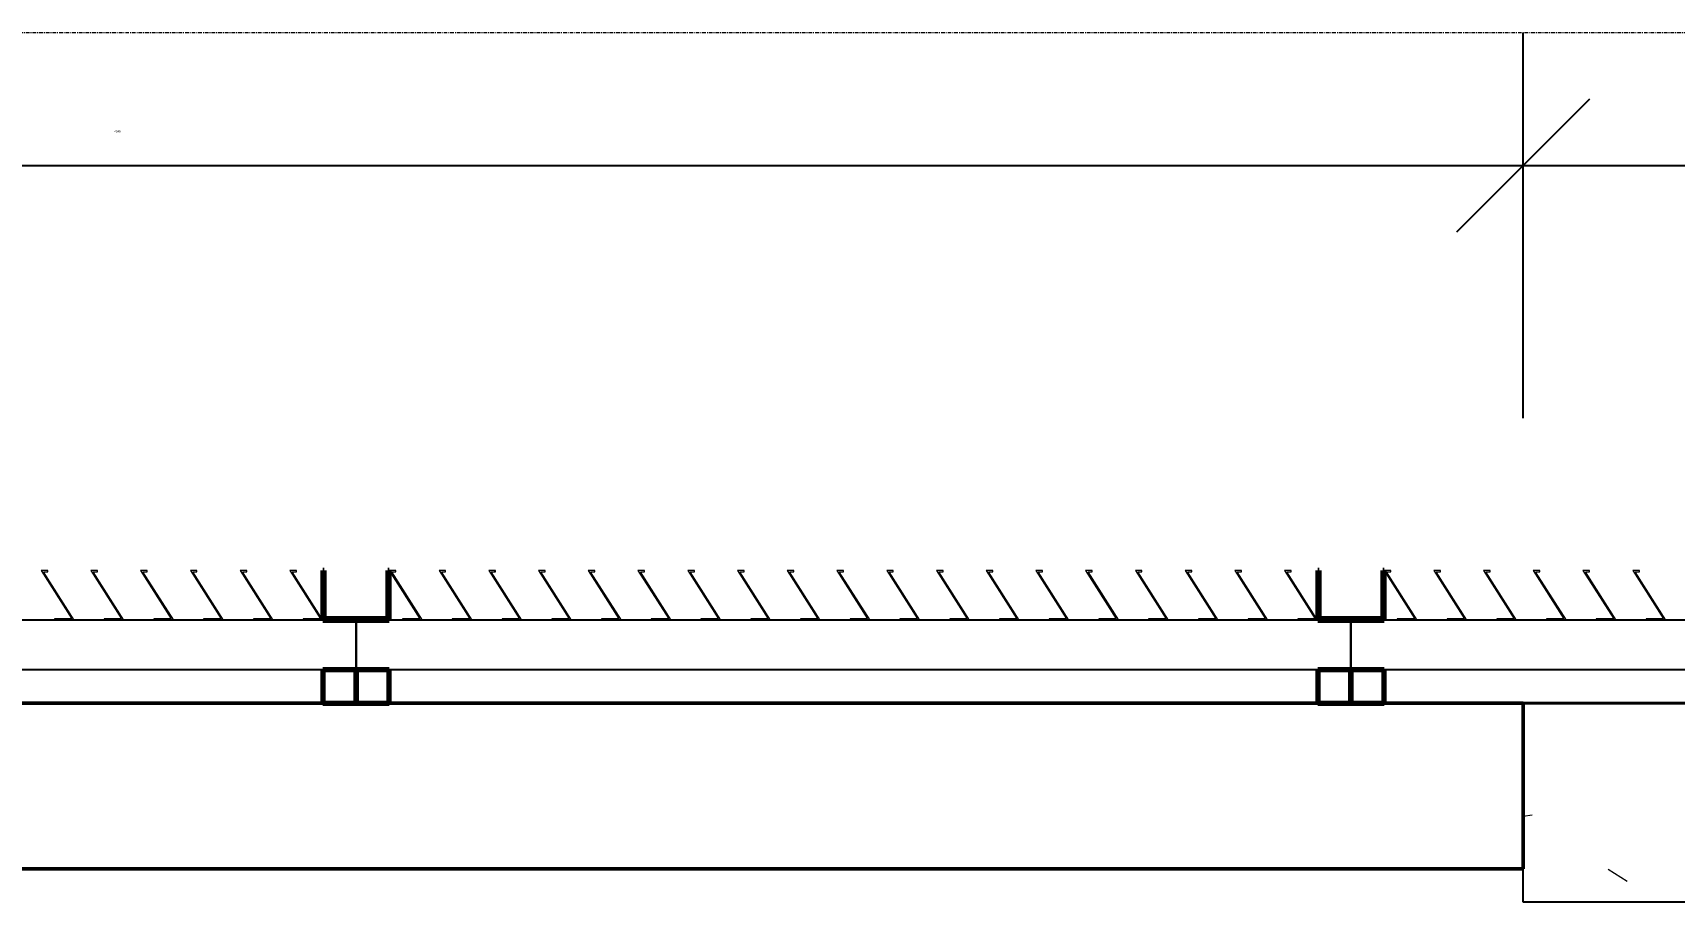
# Model space of a CAD drawing. Header units: millimetres. Extents: x -1379 to 1385823, y -4884429 to 548763.
# Drawn here: x 283232 to 285707, y -2300643 to -2299333 of the extents above; entities that cross this region are included whole.
import ezdxf

# ---------------------------------------------------------------- set-up
doc = ezdxf.new("R2010")
doc.units = ezdxf.units.MM
doc.linetypes.add('DPA_Grid _ Level 100', pattern=[10, 5.5, -1.6, 1.3, -1.6])
doc.layers.add('000 - CONCRETE_COL_CUT_COLOR_5', color=7, linetype='Continuous')
doc.layers.add('000 - D I M', color=7, linetype='Continuous')
doc.layers.add('000 - CONCRETE_EX_LOUVERS_DEF_SUB', color=7, linetype='Continuous', plot=False)
for name, color, linetype, lineweight in [('A-COLS-E', 7, 'Continuous', 35), ('A-FLOR-E', 7, 'Continuous', 35), ('A-GENM', 7, 'Continuous', 35), ('A-GLAZ-CURT', 7, 'Continuous', 35), ('S-GRID', 7, 'Continuous', 9), ('WALL-E', 7, 'Continuous', 50)]:
    doc.layers.add(name, color=color, linetype=linetype, lineweight=lineweight)
doc.styles.add('Arial_2', font='arial.ttf', dxfattribs={"height": 3})
doc.dimstyles.new('DPA-DIM-3_0_T-T', dxfattribs={"dimscale": 304.8, "dimtxt": 306.07782, "dimasz": 0.656168, "dimexe": 0.656168, "dimexo": 0.0625, "dimgap": 0.164042, "dimtad": 1, "dimdec": 0, "dimzin": 0, "dimdsep": 46, "dimtxsty": 'Arial_2', "dimblk1": 'OBLIQUE', "dimblk2": 'OBLIQUE', "dimsah": 1, "dimcen": 0.09, "dimdle": 0.656168, "dimclrd": 7, "dimclre": 7, "dimclrt": 7, "dimadec": 8, "dimazin": 0, "dimtfac": 1, "dimtdec": 4, "dimtix": 1, "dimtmove": 0, "dimatfit": 3, "dimfxl": 1.312336, "dimfxlon": 1, "dimtvp": 1, "dimtolj": 1, "dimtzin": 0, "dimarcsym": 2})

# ---------------------------------------------------------------- blocks, each defined once
blk = doc.blocks.new('DPA_Rectangular - 300 x 700mm-V5-IV01 - LOWER ROOF LEVEL PLAN')
at = {"layer": '000 - CONCRETE_COL_CUT_COLOR_5', "lineweight": 9}
h = blk.add_hatch(dxfattribs=at)
h.set_pattern_fill('FP_6', style=0, pattern_type=2)
h.set_pattern_definition([(140, (-2307850.5, -222056.46), (63.75582, 728.7365), [76.2, -838.2]), (85, (-2307850.5, -222056.5), (-764.2276, -140.97162), [60.96, -670.56]), (190.451, (-2307845.2, -221995.74), (-700.46675, 587.77), [64.76, -712.36]), (136.184, (-2308053.7, -222056.5), (168.17096, 1084.31624), [114.3, -1257.3]), (186.636, (-2308039.7, -221966.1), (-989.70985, 949.6099), [97.14, -1068.54]), (81.184, (-2308053.7, -222056.5), (-989.70115, 949.62055), [91.44, -1005.84]), (111, (-2308002.9, -221954.86), (409.06057, 606.45787), [76.2, -838.2]), (56, (-2308002.9, -221954.9), (-736.75292, 247.20834), [60.96, -670.56]), (161.451, (-2307968.8, -221904.3), (-327.68547, 853.66825), [64.76, -712.36]), (127.5, (-2307850.48, -222056.46), (-338.22012, 12.354693), [33.528, -628.904, 33.528, -1320.292]), (127.5, (-2307850.48, -222056.46), (-338.22012, 12.354693), [-695.96, -647.192, 33.528, -639.572]), (97.5, (-2307850.48, -222056.46), (-400.722127, 267.278874), [33.528, -354.584, 33.528, -870.204]), (97.5, (-2307850.48, -222056.46), (-400.722127, 267.278874), [-421.64, -613.664, 33.528, -223.012]), (57.5, (-2307850.48, -222283.03), (22.915345, 542.36333), [33.528, -220.472, 33.528, -1810.512]), (57.5, (-2307850.48, -222283.03), (22.915345, 542.36333), [-287.528, -758.952, 33.528, -1018.032]), (47.5, (-2307850.5, -222384.63), (-101.70711, 592.51696), [33.528, -296.672, 33.528, -1239.52]), (47.5, (-2307850.5, -222384.63), (-101.70711, 592.51696), [-363.728, -492.76, 33.528, -713.232])])
h.paths.add_polyline_path([(150, 350), (-150, 350), (-150, -350), (150, -350), (150, -163.5)])
at = {"layer": '000 - CONCRETE_COL_CUT_COLOR_5', "color": 7}
for p, q in [((-150, 350), (150, 350)), ((-150, -350), (-150, 350)), ((150, 350), (150, -350)), ((150, -350), (-150, -350))]:
    blk.add_line(p, q, dxfattribs=at)
blk = doc.blocks.new('DPA_CP_Entrance Louver Grill Vertical Z - Louver Grill Vertical Z-4595767-IV01 - LOWER ROOF LEVEL PLAN')
at = {"layer": '000 - CONCRETE_EX_LOUVERS_DEF_SUB', "color": 7, "lineweight": 70}
for p, q in [((-700, 0), (-750, 0)), ((-750, 0), (-750, -50)), ((-700, -50), (-700, 0)), ((750, 0), (700, 0)), ((700, 0), (700, -50)), ((750, -50), (750, 0)), ((-750, -50), (-700, -50)), ((700, -50), (750, -50)), ((-700, -125), (-750, -125)), ((-750, -125), (-750, -127)), ((-750, -127), (-702, -127)), ((-702, -127), (-702, -200)), ((-700, -200), (-700, -125)), ((750, -125), (700, -125)), ((700, -125), (700, -200)), ((702, -200), (702, -127)), ((702, -127), (750, -127)), ((750, -127), (750, -125)), ((-702, -200), (-700, -200)), ((700, -200), (702, -200))]:
    blk.add_line(p, q, dxfattribs=at)
at = {"layer": '000 - CONCRETE_EX_LOUVERS_DEF_SUB', "color": 7}
for p, q in [((-750, -125), (-750, -50)), ((-750, -50), (750, -50)), ((750, -50), (750, -125)), ((-750, -125), (750, -125))]:
    blk.add_line(p, q, dxfattribs=at)
blk = doc.blocks.new('GM_Louver Grill Vertical Z1 - Z Profile-V140-IV01 - LOWER ROOF LEVEL PLAN')
at = {"layer": '000 - CONCRETE_EX_LOUVERS_DEF_SUB', "color": 7, "lineweight": 9}
for p, q in [((30, 0), (0.1, 0)), ((0.1, 0), (46.4, -73)), ((30, -2), (30, 0)), ((50, -75), (3.7, -2)), ((3.7, -2), (30, -2)), ((46.4, -73), (40, -73)), ((40, -73), (40, -75)), ((40, -75), (50, -75))]:
    blk.add_line(p, q, dxfattribs=at)
blk = doc.blocks.new('GM_Louver Grill Vertical Z1 - Z Profile-V141-IV01 - LOWER ROOF LEVEL PLAN')
at = {"layer": '000 - CONCRETE_EX_LOUVERS_DEF_SUB', "color": 7, "lineweight": 9}
for p, q in [((30, 0), (0.1, 0)), ((0.1, 0), (46.4, -73)), ((30, -2), (30, 0)), ((50, -75), (3.7, -2)), ((3.7, -2), (30, -2)), ((46.4, -73), (40, -73)), ((40, -73), (40, -75)), ((40, -75), (50, -75))]:
    blk.add_line(p, q, dxfattribs=at)
blk = doc.blocks.new('GM_Louver Grill Vertical Z1 - Z Profile-V142-IV01 - LOWER ROOF LEVEL PLAN')
at = {"layer": '000 - CONCRETE_EX_LOUVERS_DEF_SUB', "color": 7, "lineweight": 9}
for p, q in [((30, 0), (0.1, 0)), ((0.1, 0), (46.4, -73)), ((30, -2), (30, 0)), ((50, -75), (3.7, -2)), ((3.7, -2), (30, -2)), ((46.4, -73), (40, -73)), ((40, -73), (40, -75)), ((40, -75), (50, -75))]:
    blk.add_line(p, q, dxfattribs=at)
blk = doc.blocks.new('GM_Louver Grill Vertical Z1 - Z Profile-V143-IV01 - LOWER ROOF LEVEL PLAN')
at = {"layer": '000 - CONCRETE_EX_LOUVERS_DEF_SUB', "color": 7, "lineweight": 9}
for p, q in [((30, 0), (0.1, 0)), ((0.1, 0), (46.4, -73)), ((30, -2), (30, 0)), ((50, -75), (3.7, -2)), ((3.7, -2), (30, -2)), ((46.4, -73), (40, -73)), ((40, -73), (40, -75)), ((40, -75), (50, -75))]:
    blk.add_line(p, q, dxfattribs=at)
blk = doc.blocks.new('GM_Louver Grill Vertical Z1 - Z Profile-V144-IV01 - LOWER ROOF LEVEL PLAN')
at = {"layer": '000 - CONCRETE_EX_LOUVERS_DEF_SUB', "color": 7, "lineweight": 9}
for p, q in [((30, 0), (0.1, 0)), ((0.1, 0), (46.4, -73)), ((30, -2), (30, 0)), ((50, -75), (3.7, -2)), ((3.7, -2), (30, -2)), ((46.4, -73), (40, -73)), ((40, -73), (40, -75)), ((40, -75), (50, -75))]:
    blk.add_line(p, q, dxfattribs=at)
blk = doc.blocks.new('GM_Louver Grill Vertical Z1 - Z Profile-V157-IV01 - LOWER ROOF LEVEL PLAN')
at = {"layer": '000 - CONCRETE_EX_LOUVERS_DEF_SUB', "color": 7, "lineweight": 9}
for p, q in [((30, 0), (0.1, 0)), ((0.1, 0), (46.4, -73)), ((30, -2), (30, 0)), ((50, -75), (3.7, -2)), ((3.7, -2), (30, -2)), ((46.4, -73), (40, -73)), ((40, -73), (40, -75)), ((40, -75), (50, -75))]:
    blk.add_line(p, q, dxfattribs=at)
blk = doc.blocks.new('GM_Louver Grill Vertical Z1 - Z Profile-V159-IV01 - LOWER ROOF LEVEL PLAN')
at = {"layer": '000 - CONCRETE_EX_LOUVERS_DEF_SUB', "color": 7, "lineweight": 9}
for p, q in [((30, 0), (0.1, 0)), ((0.1, 0), (46.4, -73)), ((30, -2), (30, 0)), ((50, -75), (3.7, -2)), ((3.7, -2), (30, -2)), ((46.4, -73), (40, -73)), ((40, -73), (40, -75)), ((40, -75), (50, -75))]:
    blk.add_line(p, q, dxfattribs=at)
blk = doc.blocks.new('GM_Louver Grill Vertical Z1 - Z Profile-V160-IV01 - LOWER ROOF LEVEL PLAN')
at = {"layer": '000 - CONCRETE_EX_LOUVERS_DEF_SUB', "lineweight": 9}
h = blk.add_hatch(dxfattribs=at)
h.set_pattern_fill('FP_29', style=0, pattern_type=2)
h.set_pattern_definition([(230, (220196.46, -2307575.5), (-728.7365, 63.75582), [76.2, -838.2]), (175, (220196.5, -2307575.5), (140.97162, -764.2276), [60.96, -670.56]), (280.451, (220135.74, -2307570.2), (-587.77, -700.46675), [64.76, -712.36]), (226.184, (220196.5, -2307778.7), (-1084.31624, 168.17096), [114.3, -1257.3]), (276.636, (220106.1, -2307764.7), (-949.6099, -989.70985), [97.14, -1068.54]), (171.184, (220196.5, -2307778.7), (-949.62055, -989.70115), [91.44, -1005.84]), (201, (220094.86, -2307727.9), (-606.45787, 409.06057), [76.2, -838.2]), (146, (220094.9, -2307727.9), (-247.20834, -736.75292), [60.96, -670.56]), (251.451, (220044.3, -2307693.8), (-853.66825, -327.68547), [64.76, -712.36]), (217.5, (220196.46, -2307575.48), (-12.354693, -338.22012), [33.528, -628.904, 33.528, -1320.292]), (217.5, (220196.46, -2307575.48), (-12.354693, -338.22012), [-695.96, -647.192, 33.528, -639.572]), (187.5, (220196.46, -2307575.48), (-267.278874, -400.722127), [33.528, -354.584, 33.528, -870.204]), (187.5, (220196.46, -2307575.48), (-267.278874, -400.722127), [-421.64, -613.664, 33.528, -223.012]), (147.5, (220423.03, -2307575.48), (-542.36333, 22.915345), [33.528, -220.472, 33.528, -1810.512]), (147.5, (220423.03, -2307575.48), (-542.36333, 22.915345), [-287.528, -758.952, 33.528, -1018.032]), (137.5, (220524.63, -2307575.5), (-592.51696, -101.70711), [33.528, -296.672, 33.528, -1239.52]), (137.5, (220524.63, -2307575.5), (-592.51696, -101.70711), [-363.728, -492.76, 33.528, -713.232])])
h.paths.add_polyline_path([(25.5, 0), (0.1, 0), (46.4, -73), (40, -73), (40, -75), (50, -75), (3.7, -2), (30, -2), (30, 0)])
at = {"layer": '000 - CONCRETE_EX_LOUVERS_DEF_SUB', "color": 7, "lineweight": 9}
for p, q in [((30, 0), (0.1, 0)), ((0.1, 0), (46.4, -73)), ((30, -2), (30, 0)), ((50, -75), (3.7, -2)), ((3.7, -2), (30, -2)), ((46.4, -73), (40, -73)), ((40, -73), (40, -75)), ((40, -75), (50, -75))]:
    blk.add_line(p, q, dxfattribs=at)
blk = doc.blocks.new('GM_Louver Grill Vertical Z1 - Z Profile-V161-IV01 - LOWER ROOF LEVEL PLAN')
at = {"layer": '000 - CONCRETE_EX_LOUVERS_DEF_SUB', "color": 7, "lineweight": 9}
for p, q in [((30, 0), (0.1, 0)), ((0.1, 0), (46.4, -73)), ((30, -2), (30, 0)), ((50, -75), (3.7, -2)), ((3.7, -2), (30, -2)), ((46.4, -73), (40, -73)), ((40, -73), (40, -75)), ((40, -75), (50, -75))]:
    blk.add_line(p, q, dxfattribs=at)
blk = doc.blocks.new('GM_Louver Grill Vertical Z1 - Z Profile-V162-IV01 - LOWER ROOF LEVEL PLAN')
at = {"layer": '000 - CONCRETE_EX_LOUVERS_DEF_SUB', "color": 7, "lineweight": 9}
for p, q in [((30, 0), (0.1, 0)), ((0.1, 0), (46.4, -73)), ((30, -2), (30, 0)), ((50, -75), (3.7, -2)), ((3.7, -2), (30, -2)), ((46.4, -73), (40, -73)), ((40, -73), (40, -75)), ((40, -75), (50, -75))]:
    blk.add_line(p, q, dxfattribs=at)
blk = doc.blocks.new('GM_Louver Grill Vertical Z1 - Z Profile-V163-IV01 - LOWER ROOF LEVEL PLAN')
at = {"layer": '000 - CONCRETE_EX_LOUVERS_DEF_SUB', "color": 7, "lineweight": 9}
for p, q in [((30, 0), (0.1, 0)), ((0.1, 0), (46.4, -73)), ((30, -2), (30, 0)), ((50, -75), (3.7, -2)), ((3.7, -2), (30, -2)), ((46.4, -73), (40, -73)), ((40, -73), (40, -75)), ((40, -75), (50, -75))]:
    blk.add_line(p, q, dxfattribs=at)
blk = doc.blocks.new('GM_Louver Grill Vertical Z1 - Z Profile-V164-IV01 - LOWER ROOF LEVEL PLAN')
at = {"layer": '000 - CONCRETE_EX_LOUVERS_DEF_SUB', "color": 7, "lineweight": 9}
for p, q in [((30, 0), (0.1, 0)), ((0.1, 0), (46.4, -73)), ((30, -2), (30, 0)), ((50, -75), (3.7, -2)), ((3.7, -2), (30, -2)), ((46.4, -73), (40, -73)), ((40, -73), (40, -75)), ((40, -75), (50, -75))]:
    blk.add_line(p, q, dxfattribs=at)
blk = doc.blocks.new('GM_Louver Grill Vertical Z1 - Z Profile-V165-IV01 - LOWER ROOF LEVEL PLAN')
at = {"layer": '000 - CONCRETE_EX_LOUVERS_DEF_SUB', "color": 7, "lineweight": 9}
for p, q in [((30, 0), (0.1, 0)), ((0.1, 0), (46.4, -73)), ((30, -2), (30, 0)), ((50, -75), (3.7, -2)), ((3.7, -2), (30, -2)), ((46.4, -73), (40, -73)), ((40, -73), (40, -75)), ((40, -75), (50, -75))]:
    blk.add_line(p, q, dxfattribs=at)
blk = doc.blocks.new('GM_Louver Grill Vertical Z1 - Z Profile-V166-IV01 - LOWER ROOF LEVEL PLAN')
at = {"layer": '000 - CONCRETE_EX_LOUVERS_DEF_SUB', "color": 7, "lineweight": 9}
for p, q in [((30, 0), (0.1, 0)), ((0.1, 0), (46.4, -73)), ((30, -2), (30, 0)), ((50, -75), (3.7, -2)), ((3.7, -2), (30, -2)), ((46.4, -73), (40, -73)), ((40, -73), (40, -75)), ((40, -75), (50, -75))]:
    blk.add_line(p, q, dxfattribs=at)
blk = doc.blocks.new('GM_Louver Grill Vertical Z1 - Z Profile-V167-IV01 - LOWER ROOF LEVEL PLAN')
at = {"layer": '000 - CONCRETE_EX_LOUVERS_DEF_SUB', "color": 7, "lineweight": 9}
for p, q in [((30, 0), (0.1, 0)), ((0.1, 0), (46.4, -73)), ((30, -2), (30, 0)), ((50, -75), (3.7, -2)), ((3.7, -2), (30, -2)), ((46.4, -73), (40, -73)), ((40, -73), (40, -75)), ((40, -75), (50, -75))]:
    blk.add_line(p, q, dxfattribs=at)
blk = doc.blocks.new('GM_Louver Grill Vertical Z1 - Z Profile-V168-IV01 - LOWER ROOF LEVEL PLAN')
at = {"layer": '000 - CONCRETE_EX_LOUVERS_DEF_SUB', "color": 7, "lineweight": 9}
for p, q in [((30, 0), (0.1, 0)), ((0.1, 0), (46.4, -73)), ((30, -2), (30, 0)), ((50, -75), (3.7, -2)), ((3.7, -2), (30, -2)), ((46.4, -73), (40, -73)), ((40, -73), (40, -75)), ((40, -75), (50, -75))]:
    blk.add_line(p, q, dxfattribs=at)
blk = doc.blocks.new('GM_Louver Grill Vertical Z1 - Z Profile-V169-IV01 - LOWER ROOF LEVEL PLAN')
at = {"layer": '000 - CONCRETE_EX_LOUVERS_DEF_SUB', "color": 7, "lineweight": 9}
for p, q in [((30, 0), (0.1, 0)), ((0.1, 0), (46.4, -73)), ((30, -2), (30, 0)), ((50, -75), (3.7, -2)), ((3.7, -2), (30, -2)), ((46.4, -73), (40, -73)), ((40, -73), (40, -75)), ((40, -75), (50, -75))]:
    blk.add_line(p, q, dxfattribs=at)
blk = doc.blocks.new('GM_Louver Grill Vertical Z1 - Z Profile-V170-IV01 - LOWER ROOF LEVEL PLAN')
at = {"layer": '000 - CONCRETE_EX_LOUVERS_DEF_SUB', "lineweight": 9}
h = blk.add_hatch(dxfattribs=at)
h.set_pattern_fill('FP_30', style=0, pattern_type=2)
h.set_pattern_definition([(230, (220946.46, -2307575.5), (-728.7365, 63.75582), [76.2, -838.2]), (175, (220946.5, -2307575.5), (140.97162, -764.2276), [60.96, -670.56]), (280.451, (220885.74, -2307570.2), (-587.77, -700.46675), [64.76, -712.36]), (226.184, (220946.5, -2307778.7), (-1084.31624, 168.17096), [114.3, -1257.3]), (276.636, (220856.1, -2307764.7), (-949.6099, -989.70985), [97.14, -1068.54]), (171.184, (220946.5, -2307778.7), (-949.62055, -989.70115), [91.44, -1005.84]), (201, (220844.86, -2307727.9), (-606.45787, 409.06057), [76.2, -838.2]), (146, (220844.9, -2307727.9), (-247.20834, -736.75292), [60.96, -670.56]), (251.451, (220794.3, -2307693.8), (-853.66825, -327.68547), [64.76, -712.36]), (217.5, (220946.46, -2307575.48), (-12.354693, -338.22012), [33.528, -628.904, 33.528, -1320.292]), (217.5, (220946.46, -2307575.48), (-12.354693, -338.22012), [-695.96, -647.192, 33.528, -639.572]), (187.5, (220946.46, -2307575.48), (-267.278874, -400.722127), [33.528, -354.584, 33.528, -870.204]), (187.5, (220946.46, -2307575.48), (-267.278874, -400.722127), [-421.64, -613.664, 33.528, -223.012]), (147.5, (221173.03, -2307575.48), (-542.36333, 22.915345), [33.528, -220.472, 33.528, -1810.512]), (147.5, (221173.03, -2307575.48), (-542.36333, 22.915345), [-287.528, -758.952, 33.528, -1018.032]), (137.5, (221274.63, -2307575.5), (-592.51696, -101.70711), [33.528, -296.672, 33.528, -1239.52]), (137.5, (221274.63, -2307575.5), (-592.51696, -101.70711), [-363.728, -492.76, 33.528, -713.232])])
h.paths.add_polyline_path([(0.1, 0), (46.4, -73), (40, -73), (40, -75), (50, -75), (3.7, -2), (30, -2), (30, 0)])
at = {"layer": '000 - CONCRETE_EX_LOUVERS_DEF_SUB', "color": 7, "lineweight": 9}
for p, q in [((30, 0), (0.1, 0)), ((0.1, 0), (46.4, -73)), ((30, -2), (30, 0)), ((50, -75), (3.7, -2)), ((3.7, -2), (30, -2)), ((46.4, -73), (40, -73)), ((40, -73), (40, -75)), ((40, -75), (50, -75))]:
    blk.add_line(p, q, dxfattribs=at)
blk = doc.blocks.new('GM_Louver Grill Vertical Z1 - Z Profile-V171-IV01 - LOWER ROOF LEVEL PLAN')
at = {"layer": '000 - CONCRETE_EX_LOUVERS_DEF_SUB', "lineweight": 9}
h = blk.add_hatch(dxfattribs=at)
h.set_pattern_fill('FP_31', style=0, pattern_type=2)
h.set_pattern_definition([(230, (221021.46, -2307575.5), (-728.7365, 63.75582), [76.2, -838.2]), (175, (221021.5, -2307575.5), (140.97162, -764.2276), [60.96, -670.56]), (280.451, (220960.74, -2307570.2), (-587.77, -700.46675), [64.76, -712.36]), (226.184, (221021.5, -2307778.7), (-1084.31624, 168.17096), [114.3, -1257.3]), (276.636, (220931.1, -2307764.7), (-949.6099, -989.70985), [97.14, -1068.54]), (171.184, (221021.5, -2307778.7), (-949.62055, -989.70115), [91.44, -1005.84]), (201, (220919.86, -2307727.9), (-606.45787, 409.06057), [76.2, -838.2]), (146, (220919.9, -2307727.9), (-247.20834, -736.75292), [60.96, -670.56]), (251.451, (220869.3, -2307693.8), (-853.66825, -327.68547), [64.76, -712.36]), (217.5, (221021.46, -2307575.48), (-12.354693, -338.22012), [33.528, -628.904, 33.528, -1320.292]), (217.5, (221021.46, -2307575.48), (-12.354693, -338.22012), [-695.96, -647.192, 33.528, -639.572]), (187.5, (221021.46, -2307575.48), (-267.278874, -400.722127), [33.528, -354.584, 33.528, -870.204]), (187.5, (221021.46, -2307575.48), (-267.278874, -400.722127), [-421.64, -613.664, 33.528, -223.012]), (147.5, (221248.03, -2307575.48), (-542.36333, 22.915345), [33.528, -220.472, 33.528, -1810.512]), (147.5, (221248.03, -2307575.48), (-542.36333, 22.915345), [-287.528, -758.952, 33.528, -1018.032]), (137.5, (221349.63, -2307575.5), (-592.51696, -101.70711), [33.528, -296.672, 33.528, -1239.52]), (137.5, (221349.63, -2307575.5), (-592.51696, -101.70711), [-363.728, -492.76, 33.528, -713.232])])
h.paths.add_polyline_path([(0.1, 0), (46.4, -73), (40, -73), (40, -75), (50, -75), (3.7, -2), (30, -2), (30, 0)])
at = {"layer": '000 - CONCRETE_EX_LOUVERS_DEF_SUB', "color": 7, "lineweight": 9}
for p, q in [((30, 0), (0.1, 0)), ((0.1, 0), (46.4, -73)), ((30, -2), (30, 0)), ((50, -75), (3.7, -2)), ((3.7, -2), (30, -2)), ((46.4, -73), (40, -73)), ((40, -73), (40, -75)), ((40, -75), (50, -75))]:
    blk.add_line(p, q, dxfattribs=at)
blk = doc.blocks.new('GM_Louver Grill Vertical Z1 - Z Profile-V172-IV01 - LOWER ROOF LEVEL PLAN')
at = {"layer": '000 - CONCRETE_EX_LOUVERS_DEF_SUB', "color": 7, "lineweight": 9}
for p, q in [((30, 0), (0.1, 0)), ((0.1, 0), (46.4, -73)), ((30, -2), (30, 0)), ((50, -75), (3.7, -2)), ((3.7, -2), (30, -2)), ((46.4, -73), (40, -73)), ((40, -73), (40, -75)), ((40, -75), (50, -75))]:
    blk.add_line(p, q, dxfattribs=at)
blk = doc.blocks.new('GM_Louver Grill Vertical Z1 - Z Profile-V173-IV01 - LOWER ROOF LEVEL PLAN')
at = {"layer": '000 - CONCRETE_EX_LOUVERS_DEF_SUB', "color": 7, "lineweight": 9}
for p, q in [((30, 0), (0.1, 0)), ((0.1, 0), (46.4, -73)), ((30, -2), (30, 0)), ((50, -75), (3.7, -2)), ((3.7, -2), (30, -2)), ((46.4, -73), (40, -73)), ((40, -73), (40, -75)), ((40, -75), (50, -75))]:
    blk.add_line(p, q, dxfattribs=at)
blk = doc.blocks.new('GM_Louver Grill Vertical Z1 - Z Profile-V174-IV01 - LOWER ROOF LEVEL PLAN')
at = {"layer": '000 - CONCRETE_EX_LOUVERS_DEF_SUB', "color": 7, "lineweight": 9}
for p, q in [((30, 0), (0.1, 0)), ((0.1, 0), (46.4, -73)), ((30, -2), (30, 0)), ((50, -75), (3.7, -2)), ((3.7, -2), (30, -2)), ((46.4, -73), (40, -73)), ((40, -73), (40, -75)), ((40, -75), (50, -75))]:
    blk.add_line(p, q, dxfattribs=at)
blk = doc.blocks.new('GM_Louver Grill Vertical Z1 - Z Profile-V175-IV01 - LOWER ROOF LEVEL PLAN')
at = {"layer": '000 - CONCRETE_EX_LOUVERS_DEF_SUB', "color": 7, "lineweight": 9}
for p, q in [((30, 0), (0.1, 0)), ((0.1, 0), (46.4, -73)), ((30, -2), (30, 0)), ((50, -75), (3.7, -2)), ((3.7, -2), (30, -2)), ((46.4, -73), (40, -73)), ((40, -73), (40, -75)), ((40, -75), (50, -75))]:
    blk.add_line(p, q, dxfattribs=at)
blk = doc.blocks.new('GM_Louver Grill Vertical Z1 - Z Profile-V176-IV01 - LOWER ROOF LEVEL PLAN')
at = {"layer": '000 - CONCRETE_EX_LOUVERS_DEF_SUB', "color": 7, "lineweight": 9}
for p, q in [((30, 0), (0.1, 0)), ((0.1, 0), (46.4, -73)), ((30, -2), (30, 0)), ((50, -75), (3.7, -2)), ((3.7, -2), (30, -2)), ((46.4, -73), (40, -73)), ((40, -73), (40, -75)), ((40, -75), (50, -75))]:
    blk.add_line(p, q, dxfattribs=at)
blk = doc.blocks.new('GM_Louver Grill Vertical Z1 - Z Profile-V177-IV01 - LOWER ROOF LEVEL PLAN')
at = {"layer": '000 - CONCRETE_EX_LOUVERS_DEF_SUB', "color": 7, "lineweight": 9}
for p, q in [((30, 0), (0.1, 0)), ((0.1, 0), (46.4, -73)), ((30, -2), (30, 0)), ((50, -75), (3.7, -2)), ((3.7, -2), (30, -2)), ((46.4, -73), (40, -73)), ((40, -73), (40, -75)), ((40, -75), (50, -75))]:
    blk.add_line(p, q, dxfattribs=at)
blk = doc.blocks.new('GM_Louver Grill Vertical Z1 - Z Profile-V190-IV01 - LOWER ROOF LEVEL PLAN')
at = {"layer": '000 - CONCRETE_EX_LOUVERS_DEF_SUB', "color": 7, "lineweight": 9}
for p, q in [((30, 0), (0.1, 0)), ((0.1, 0), (46.4, -73)), ((30, -2), (30, 0)), ((50, -75), (3.7, -2)), ((3.7, -2), (30, -2)), ((46.4, -73), (40, -73)), ((40, -73), (40, -75)), ((40, -75), (50, -75))]:
    blk.add_line(p, q, dxfattribs=at)
blk = doc.blocks.new('GM_Louver Grill Vertical Z1 - Z Profile-V191-IV01 - LOWER ROOF LEVEL PLAN')
at = {"layer": '000 - CONCRETE_EX_LOUVERS_DEF_SUB', "color": 7, "lineweight": 9}
for p, q in [((30, 0), (0.1, 0)), ((0.1, 0), (46.4, -73)), ((30, -2), (30, 0)), ((50, -75), (3.7, -2)), ((3.7, -2), (30, -2)), ((46.4, -73), (40, -73)), ((40, -73), (40, -75)), ((40, -75), (50, -75))]:
    blk.add_line(p, q, dxfattribs=at)
blk = doc.blocks.new('GM_Louver Grill Vertical Z1 - Z Profile-V192-IV01 - LOWER ROOF LEVEL PLAN')
at = {"layer": '000 - CONCRETE_EX_LOUVERS_DEF_SUB', "color": 7, "lineweight": 9}
for p, q in [((30, 0), (0.1, 0)), ((0.1, 0), (46.4, -73)), ((30, -2), (30, 0)), ((50, -75), (3.7, -2)), ((3.7, -2), (30, -2)), ((46.4, -73), (40, -73)), ((40, -73), (40, -75)), ((40, -75), (50, -75))]:
    blk.add_line(p, q, dxfattribs=at)
blk = doc.blocks.new('GM_Louver Grill Vertical Z1 - Z Profile-V193-IV01 - LOWER ROOF LEVEL PLAN')
at = {"layer": '000 - CONCRETE_EX_LOUVERS_DEF_SUB', "color": 7, "lineweight": 9}
for p, q in [((30, 0), (0.1, 0)), ((0.1, 0), (46.4, -73)), ((30, -2), (30, 0)), ((50, -75), (3.7, -2)), ((3.7, -2), (30, -2)), ((46.4, -73), (40, -73)), ((40, -73), (40, -75)), ((40, -75), (50, -75))]:
    blk.add_line(p, q, dxfattribs=at)
blk = doc.blocks.new('GM_Louver Grill Vertical Z1 - Z Profile-V194-IV01 - LOWER ROOF LEVEL PLAN')
at = {"layer": '000 - CONCRETE_EX_LOUVERS_DEF_SUB', "color": 7, "lineweight": 9}
for p, q in [((30, 0), (0.1, 0)), ((0.1, 0), (46.4, -73)), ((30, -2), (30, 0)), ((50, -75), (3.7, -2)), ((3.7, -2), (30, -2)), ((46.4, -73), (40, -73)), ((40, -73), (40, -75)), ((40, -75), (50, -75))]:
    blk.add_line(p, q, dxfattribs=at)
blk = doc.blocks.new('GM_Louver Grill Vertical Z1 - Z Profile-V196-IV01 - LOWER ROOF LEVEL PLAN')
at = {"layer": '000 - CONCRETE_EX_LOUVERS_DEF_SUB', "color": 7, "lineweight": 9}
for p, q in [((30, 0), (0.1, 0)), ((0.1, 0), (46.4, -73)), ((30, -2), (30, 0)), ((50, -75), (3.7, -2)), ((3.7, -2), (30, -2)), ((46.4, -73), (40, -73)), ((40, -73), (40, -75)), ((40, -75), (50, -75))]:
    blk.add_line(p, q, dxfattribs=at)
blk = doc.blocks.new('_Oblique')
at = {"color": 7, "linetype": 'ByBlock', "lineweight": -2}
blk.add_line((-0.5, -0.5), (0.5, 0.5), dxfattribs=at)
blk = doc.blocks.new('DIMBLOCK13-IV01 - LOWER ROOF LEVEL PLAN')
at = {"layer": '000 - D I M', "color": 7, "lineweight": -2, "transparency": 16777216}
for p, q in [((281239.6, -2299913.6), (281239.6, -2299332.7)), ((285479.6, -2299913.6), (285479.6, -2299332.7)), ((281039.6, -2299532.7), (285679.6, -2299532.7))]:
    blk.add_line(p, q, dxfattribs=at)
at = {"layer": 'Defpoints', "color": 7, "transparency": 16777216}
for p in [(285479.6, -2299532.7), (281239.6, -2299932.7), (285479.6, -2299932.7)]:
    blk.add_point(p, dxfattribs=at)
at = {"layer": '000 - D I M', "color": 7, "lineweight": -2, "transparency": 16777216, "xscale": 200, "yscale": 200, "zscale": 200, "rotation": 180}
blk.add_blockref('_Oblique', (281239.6, -2299532.7), dxfattribs=at)
at = {"layer": '000 - D I M', "color": 7, "lineweight": -2, "transparency": 16777216, "xscale": 200, "yscale": 200, "zscale": 200}
blk.add_blockref('_Oblique', (285479.6, -2299532.7), dxfattribs=at)
at = {"layer": '000 - D I M', "color": 7, "transparency": 16777216, "insert": (283359.6, -2299481.2), "char_height": 3, "width": 1107.531, "attachment_point": 5, "style": 'Arial_2'}
blk.add_mtext('\\A1;4240', dxfattribs=at)
blk = doc.blocks.new('DIMBLOCK14-IV01 - LOWER ROOF LEVEL PLAN')
at = {"layer": '000 - D I M', "color": 7, "lineweight": -2, "transparency": 16777216}
for p, q in [((285479.6, -2299913.6), (285479.6, -2299332.7)), ((286179.6, -2299913.6), (286179.6, -2299332.7)), ((285279.6, -2299532.7), (286379.6, -2299532.7))]:
    blk.add_line(p, q, dxfattribs=at)
at = {"layer": 'Defpoints', "color": 7, "transparency": 16777216}
for p in [(286179.6, -2299532.7), (285479.6, -2299932.7), (286179.6, -2299932.7)]:
    blk.add_point(p, dxfattribs=at)
at = {"layer": '000 - D I M', "color": 7, "lineweight": -2, "transparency": 16777216, "xscale": 200, "yscale": 200, "zscale": 200, "rotation": 180}
blk.add_blockref('_Oblique', (285479.6, -2299532.7), dxfattribs=at)
at = {"layer": '000 - D I M', "color": 7, "lineweight": -2, "transparency": 16777216, "xscale": 200, "yscale": 200, "zscale": 200}
blk.add_blockref('_Oblique', (286179.6, -2299532.7), dxfattribs=at)
at = {"layer": '000 - D I M', "color": 7, "transparency": 16777216, "insert": (285829.6, -2299481.2), "char_height": 3, "width": 830.648, "attachment_point": 5, "style": 'Arial_2'}
blk.add_mtext('\\A1;700', dxfattribs=at)

msp = doc.modelspace()

# ---------------------------------------------------------------- linework, layer by layer
at = {"layer": 'A-FLOR-E', "color": 7}
for p, q in [((280919.6, -2300342.7), (296999.6, -2300342.7)), ((296999.6, -2300342.7), (280919.6, -2300342.7)), ((285479.6, -2300592.7), (281239.6, -2300592.7))]:
    msp.add_line(p, q, dxfattribs=at)
at = {"layer": 'S-GRID', "color": 7, "linetype": 'DPA_Grid _ Level 100'}
msp.add_line((310037.1, -2299332.7), (273056.2, -2299332.7), dxfattribs=at)
at = {"layer": 'WALL-E', "color": 7}
for p, q in [((285479.6, -2300342.7), (281239.6, -2300342.7)), ((281239.6, -2300342.7), (285479.6, -2300342.7)), ((285479.6, -2300342.7), (285479.6, -2300592.7)), ((285479.6, -2300592.7), (285479.6, -2300342.7)), ((285479.6, -2300592.7), (281239.6, -2300592.7)), ((281239.6, -2300592.7), (285479.6, -2300592.7))]:
    msp.add_line(p, q, dxfattribs=at)

# ---------------------------------------------------------------- block references
at = {"layer": 'A-COLS-E', "color": 7, "rotation": 269.9999999999926}
msp.add_blockref('DPA_Rectangular - 300 x 700mm-V5-IV01 - LOWER ROOF LEVEL PLAN', (285829.6, -2300492.7), dxfattribs=at)
at = {"layer": 'A-GENM', "color": 7, "lineweight": 9, "rotation": 180}
for name, p in [('GM_Louver Grill Vertical Z1 - Z Profile-V190-IV01 - LOWER ROOF LEVEL PLAN', (283294.6, -2300217.7)), ('GM_Louver Grill Vertical Z1 - Z Profile-V191-IV01 - LOWER ROOF LEVEL PLAN', (283369.6, -2300217.7)), ('GM_Louver Grill Vertical Z1 - Z Profile-V192-IV01 - LOWER ROOF LEVEL PLAN', (283444.6, -2300217.7)), ('GM_Louver Grill Vertical Z1 - Z Profile-V193-IV01 - LOWER ROOF LEVEL PLAN', (283519.6, -2300217.7)), ('GM_Louver Grill Vertical Z1 - Z Profile-V194-IV01 - LOWER ROOF LEVEL PLAN', (283594.6, -2300217.7)), ('GM_Louver Grill Vertical Z1 - Z Profile-V196-IV01 - LOWER ROOF LEVEL PLAN', (283669.6, -2300217.7)), ('GM_Louver Grill Vertical Z1 - Z Profile-V176-IV01 - LOWER ROOF LEVEL PLAN', (283819.6, -2300217.7)), ('GM_Louver Grill Vertical Z1 - Z Profile-V159-IV01 - LOWER ROOF LEVEL PLAN', (283894.6, -2300217.7)), ('GM_Louver Grill Vertical Z1 - Z Profile-V160-IV01 - LOWER ROOF LEVEL PLAN', (283969.6, -2300217.7)), ('GM_Louver Grill Vertical Z1 - Z Profile-V161-IV01 - LOWER ROOF LEVEL PLAN', (284044.6, -2300217.7)), ('GM_Louver Grill Vertical Z1 - Z Profile-V162-IV01 - LOWER ROOF LEVEL PLAN', (284119.6, -2300217.7)), ('GM_Louver Grill Vertical Z1 - Z Profile-V163-IV01 - LOWER ROOF LEVEL PLAN', (284194.6, -2300217.7)), ('GM_Louver Grill Vertical Z1 - Z Profile-V164-IV01 - LOWER ROOF LEVEL PLAN', (284269.6, -2300217.7)), ('GM_Louver Grill Vertical Z1 - Z Profile-V165-IV01 - LOWER ROOF LEVEL PLAN', (284344.6, -2300217.7)), ('GM_Louver Grill Vertical Z1 - Z Profile-V166-IV01 - LOWER ROOF LEVEL PLAN', (284419.6, -2300217.7)), ('GM_Louver Grill Vertical Z1 - Z Profile-V167-IV01 - LOWER ROOF LEVEL PLAN', (284494.6, -2300217.7)), ('GM_Louver Grill Vertical Z1 - Z Profile-V168-IV01 - LOWER ROOF LEVEL PLAN', (284569.6, -2300217.7)), ('GM_Louver Grill Vertical Z1 - Z Profile-V169-IV01 - LOWER ROOF LEVEL PLAN', (284644.6, -2300217.7)), ('GM_Louver Grill Vertical Z1 - Z Profile-V170-IV01 - LOWER ROOF LEVEL PLAN', (284719.6, -2300217.7)), ('GM_Louver Grill Vertical Z1 - Z Profile-V171-IV01 - LOWER ROOF LEVEL PLAN', (284794.6, -2300217.7)), ('GM_Louver Grill Vertical Z1 - Z Profile-V172-IV01 - LOWER ROOF LEVEL PLAN', (284869.6, -2300217.7)), ('GM_Louver Grill Vertical Z1 - Z Profile-V173-IV01 - LOWER ROOF LEVEL PLAN', (284944.6, -2300217.7)), ('GM_Louver Grill Vertical Z1 - Z Profile-V174-IV01 - LOWER ROOF LEVEL PLAN', (285019.6, -2300217.7)), ('GM_Louver Grill Vertical Z1 - Z Profile-V175-IV01 - LOWER ROOF LEVEL PLAN', (285094.6, -2300217.7)), ('GM_Louver Grill Vertical Z1 - Z Profile-V177-IV01 - LOWER ROOF LEVEL PLAN', (285169.6, -2300217.7)), ('GM_Louver Grill Vertical Z1 - Z Profile-V157-IV01 - LOWER ROOF LEVEL PLAN', (285319.6, -2300217.7)), ('GM_Louver Grill Vertical Z1 - Z Profile-V140-IV01 - LOWER ROOF LEVEL PLAN', (285394.6, -2300217.7)), ('GM_Louver Grill Vertical Z1 - Z Profile-V141-IV01 - LOWER ROOF LEVEL PLAN', (285469.6, -2300217.7)), ('GM_Louver Grill Vertical Z1 - Z Profile-V142-IV01 - LOWER ROOF LEVEL PLAN', (285544.6, -2300217.7)), ('GM_Louver Grill Vertical Z1 - Z Profile-V143-IV01 - LOWER ROOF LEVEL PLAN', (285619.6, -2300217.7)), ('GM_Louver Grill Vertical Z1 - Z Profile-V144-IV01 - LOWER ROOF LEVEL PLAN', (285694.6, -2300217.7))]:
    msp.add_blockref(name, p, dxfattribs=at)
at = {"layer": 'A-GLAZ-CURT', "color": 7, "rotation": 180}
for p in [(282969.6, -2300342.7), (284469.6, -2300342.7), (285969.6, -2300342.7)]:
    msp.add_blockref('DPA_CP_Entrance Louver Grill Vertical Z - Louver Grill Vertical Z-4595767-IV01 - LOWER ROOF LEVEL PLAN', p, dxfattribs=at)

# ---------------------------------------------------------------- dimensions: what is measured, and where the dimension line sits
at = {"layer": '000 - D I M', "color": 7}
for base, p1, p2, override, picture, middle in [((285479.6, -2299532.7), (281239.6, -2299932.7), (285479.6, -2299932.7), {"dimpost": '<>', "dimclrd": 7, "dimclre": 7, "dimclrt": 7, "dimfxl": 4240}, 'DIMBLOCK13-IV01 - LOWER ROOF LEVEL PLAN', (283359.6, -2299481.2)), ((286179.6, -2299532.7), (285479.6, -2299932.7), (286179.6, -2299932.7), {"dimpost": '<>', "dimclrd": 7, "dimclre": 7, "dimclrt": 7, "dimfxl": 700}, 'DIMBLOCK14-IV01 - LOWER ROOF LEVEL PLAN', (285829.6, -2299481.2))]:
    dim = msp.add_linear_dim(base=base, p1=p1, p2=p2, dimstyle='DPA-DIM-3_0_T-T', override=override, dxfattribs=at)
    dim.commit()
    dim.dimension.update_dxf_attribs({"geometry": picture, "text_midpoint": middle})

doc.saveas('drawing.dxf')
